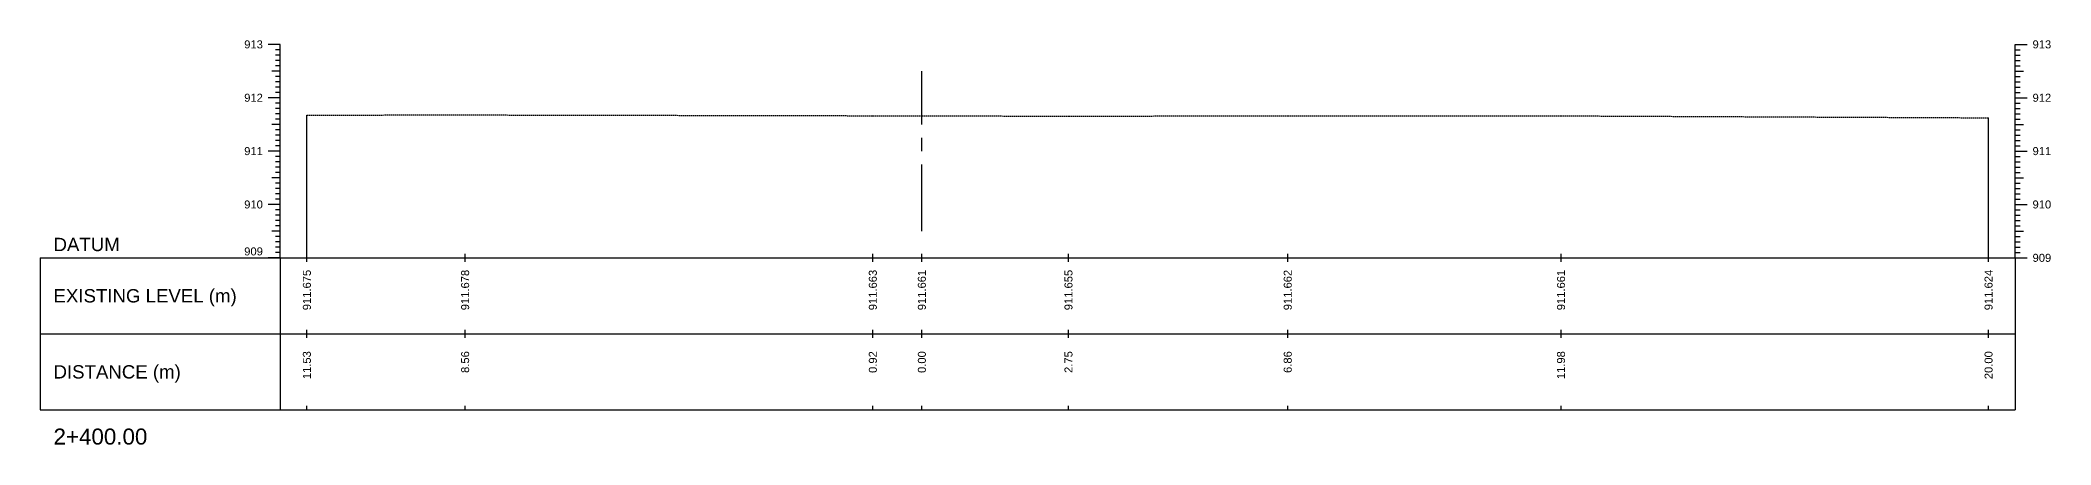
# Model space of a CAD drawing. Header units: millimetres. Extents: x 1478788 to 1486142, y 824439 to 831516.
# Drawn here: x 1484722.2 to 1485099.2, y 826314.2 to 826390 of the extents above; entities that cross this region are included whole.
import ezdxf
from ezdxf.enums import TextEntityAlignment as Align

# ---------------------------------------------------------------- set-up
doc = ezdxf.new("R2010")
doc.units = ezdxf.units.MM
doc.linetypes.add('CENTER', pattern=[2, 1.25, -0.25, 0.25, -0.25])
doc.linetypes.add('HIDDEN', pattern=[0.375, 0.25, -0.125])
for name, color, linetype in [('CL', 6, 'CENTER'), ('CS_Drawing', 7, 'Continuous'), ('GL', 3, 'HIDDEN')]:
    doc.layers.add(name, color=color, linetype=linetype)
doc.styles.get("Standard").update_dxf_attribs({"font": 'arial.ttf'})

msp = doc.modelspace()

# ---------------------------------------------------------------- linework, layer by layer
at = {"layer": 'CL', "ltscale": 10}
msp.add_line((1484887.5, 826354.27), (1484887.5, 826384.27), dxfattribs=at)
at = {"layer": 'CS_Drawing'}
for p, q in [((1484767.2, 826389.27), (1484764.95, 826389.27)), ((1484767.2, 826389.27), (1484765.63, 826389.27)), ((1484767.2, 826388.27), (1484766.3, 826388.27)), ((1484767.2, 826349.27), (1484767.2, 826389.27)), ((1485092.5, 826389.27), (1485094.75, 826389.27)), ((1485092.5, 826389.27), (1485094.08, 826389.27)), ((1485092.5, 826349.27), (1485092.5, 826389.27)), ((1485092.5, 826388.27), (1485093.4, 826388.27)), ((1484767.2, 826384.27), (1484765.63, 826384.27)), ((1484767.2, 826387.27), (1484766.3, 826387.27)), ((1484767.2, 826386.27), (1484766.3, 826386.27)), ((1484767.2, 826385.27), (1484766.3, 826385.27)), ((1484767.2, 826384.27), (1484766.3, 826384.27)), ((1485092.5, 826387.27), (1485093.4, 826387.27)), ((1485092.5, 826386.27), (1485093.4, 826386.27)), ((1485092.5, 826385.27), (1485093.4, 826385.27)), ((1485092.5, 826384.27), (1485094.08, 826384.27)), ((1485092.5, 826384.27), (1485093.4, 826384.27)), ((1484767.2, 826383.27), (1484766.3, 826383.27)), ((1484767.2, 826382.27), (1484766.3, 826382.27)), ((1484767.2, 826381.27), (1484766.3, 826381.27)), ((1485092.5, 826383.27), (1485093.4, 826383.27)), ((1485092.5, 826382.27), (1485093.4, 826382.27)), ((1485092.5, 826381.27), (1485093.4, 826381.27)), ((1484767.2, 826379.27), (1484764.95, 826379.27)), ((1484767.2, 826379.27), (1484765.63, 826379.27)), ((1484767.2, 826380.27), (1484766.3, 826380.27)), ((1484767.2, 826379.27), (1484766.3, 826379.27)), ((1484767.2, 826378.27), (1484766.3, 826378.27)), ((1484767.2, 826377.27), (1484766.3, 826377.27)), ((1485092.5, 826380.27), (1485093.4, 826380.27)), ((1485092.5, 826379.27), (1485094.75, 826379.27)), ((1485092.5, 826379.27), (1485094.08, 826379.27)), ((1485092.5, 826379.27), (1485093.4, 826379.27)), ((1485092.5, 826378.27), (1485093.4, 826378.27)), ((1485092.5, 826377.27), (1485093.4, 826377.27)), ((1484767.2, 826374.27), (1484765.63, 826374.27)), ((1484767.2, 826376.27), (1484766.3, 826376.27)), ((1484767.2, 826375.27), (1484766.3, 826375.27)), ((1484767.2, 826374.27), (1484766.3, 826374.27)), ((1484767.2, 826373.27), (1484766.3, 826373.27)), ((1484772.2, 826349.27), (1484772.2, 826376.02)), ((1485087.5, 826349.27), (1485087.5, 826375.51)), ((1485092.5, 826376.27), (1485093.4, 826376.27)), ((1485092.5, 826375.27), (1485093.4, 826375.27)), ((1485092.5, 826374.27), (1485094.08, 826374.27)), ((1485092.5, 826374.27), (1485093.4, 826374.27)), ((1485092.5, 826373.27), (1485093.4, 826373.27)), ((1484767.2, 826369.27), (1484764.95, 826369.27)), ((1484767.2, 826369.27), (1484765.63, 826369.27)), ((1484767.2, 826372.27), (1484766.3, 826372.27)), ((1484767.2, 826371.27), (1484766.3, 826371.27)), ((1484767.2, 826370.27), (1484766.3, 826370.27)), ((1484767.2, 826369.27), (1484766.3, 826369.27)), ((1485092.5, 826372.27), (1485093.4, 826372.27)), ((1485092.5, 826371.27), (1485093.4, 826371.27)), ((1485092.5, 826370.27), (1485093.4, 826370.27)), ((1485092.5, 826369.27), (1485094.75, 826369.27)), ((1485092.5, 826369.27), (1485094.08, 826369.27)), ((1485092.5, 826369.27), (1485093.4, 826369.27)), ((1484767.2, 826368.27), (1484766.3, 826368.27)), ((1484767.2, 826367.27), (1484766.3, 826367.27)), ((1484767.2, 826366.27), (1484766.3, 826366.27)), ((1485092.5, 826368.27), (1485093.4, 826368.27)), ((1485092.5, 826367.27), (1485093.4, 826367.27)), ((1485092.5, 826366.27), (1485093.4, 826366.27)), ((1484767.2, 826364.27), (1484765.63, 826364.27)), ((1484767.2, 826365.27), (1484766.3, 826365.27)), ((1484767.2, 826364.27), (1484766.3, 826364.27)), ((1484767.2, 826363.27), (1484766.3, 826363.27)), ((1484767.2, 826362.27), (1484766.3, 826362.27)), ((1485092.5, 826365.27), (1485093.4, 826365.27)), ((1485092.5, 826364.27), (1485094.08, 826364.27)), ((1485092.5, 826364.27), (1485093.4, 826364.27)), ((1485092.5, 826363.27), (1485093.4, 826363.27)), ((1485092.5, 826362.27), (1485093.4, 826362.27)), ((1484767.2, 826359.27), (1484764.95, 826359.27)), ((1484767.2, 826359.27), (1484765.63, 826359.27)), ((1484767.2, 826361.27), (1484766.3, 826361.27)), ((1484767.2, 826360.27), (1484766.3, 826360.27)), ((1484767.2, 826359.27), (1484766.3, 826359.27)), ((1484767.2, 826358.27), (1484766.3, 826358.27)), ((1485092.5, 826361.27), (1485093.4, 826361.27)), ((1485092.5, 826360.27), (1485093.4, 826360.27)), ((1485092.5, 826359.27), (1485094.75, 826359.27)), ((1485092.5, 826359.27), (1485094.08, 826359.27)), ((1485092.5, 826359.27), (1485093.4, 826359.27)), ((1485092.5, 826358.27), (1485093.4, 826358.27)), ((1484767.2, 826354.27), (1484765.63, 826354.27)), ((1484767.2, 826357.27), (1484766.3, 826357.27)), ((1484767.2, 826356.27), (1484766.3, 826356.27)), ((1484767.2, 826355.27), (1484766.3, 826355.27)), ((1484767.2, 826354.27), (1484766.3, 826354.27)), ((1485092.5, 826357.27), (1485093.4, 826357.27)), ((1485092.5, 826356.27), (1485093.4, 826356.27)), ((1485092.5, 826355.27), (1485093.4, 826355.27)), ((1485092.5, 826354.27), (1485094.08, 826354.27)), ((1485092.5, 826354.27), (1485093.4, 826354.27)), ((1484767.2, 826353.27), (1484766.3, 826353.27)), ((1484767.2, 826352.27), (1484766.3, 826352.27)), ((1484767.2, 826351.27), (1484766.3, 826351.27)), ((1484767.2, 826350.27), (1484766.3, 826350.27)), ((1485092.5, 826353.27), (1485093.4, 826353.27)), ((1485092.5, 826352.27), (1485093.4, 826352.27)), ((1485092.5, 826351.27), (1485093.4, 826351.27)), ((1485092.5, 826350.27), (1485093.4, 826350.27)), ((1484722.2, 826349.27), (1484767.2, 826349.27)), ((1484722.2, 826349.27), (1484722.2, 826320.77)), ((1484767.2, 826349.27), (1484764.95, 826349.27)), ((1484767.2, 826349.27), (1484765.63, 826349.27)), ((1484767.2, 826349.27), (1484766.3, 826349.27)), ((1484767.2, 826349.27), (1485092.5, 826349.27)), ((1484767.2, 826349.27), (1484767.2, 826320.77)), ((1484772.2, 826348.52), (1484772.2, 826350.02)), ((1484801.87, 826348.52), (1484801.87, 826350.02)), ((1484878.31, 826348.52), (1484878.31, 826350.02)), ((1484887.5, 826348.52), (1484887.5, 826350.02)), ((1484914.99, 826348.52), (1484914.99, 826350.02)), ((1484956.1, 826348.52), (1484956.1, 826350.02)), ((1485007.34, 826348.52), (1485007.34, 826350.02)), ((1485087.5, 826348.52), (1485087.5, 826350.02)), ((1485092.5, 826349.27), (1485094.75, 826349.27)), ((1485092.5, 826349.27), (1485094.08, 826349.27)), ((1485092.5, 826349.27), (1485093.4, 826349.27)), ((1485092.5, 826349.27), (1485092.5, 826320.77)), ((1484772.2, 826334.27), (1484772.2, 826335.77)), ((1484801.87, 826334.27), (1484801.87, 826335.77)), ((1484878.31, 826334.27), (1484878.31, 826335.77)), ((1484887.5, 826334.27), (1484887.5, 826335.77)), ((1484914.99, 826334.27), (1484914.99, 826335.77)), ((1484956.1, 826334.27), (1484956.1, 826335.77)), ((1485007.34, 826334.27), (1485007.34, 826335.77)), ((1485087.5, 826334.27), (1485087.5, 826335.77)), ((1484722.2, 826335.02), (1484767.2, 826335.02)), ((1484767.2, 826335.02), (1485092.5, 826335.02)), ((1484767.2, 826335.02), (1485092.5, 826335.02)), ((1484722.2, 826320.77), (1484767.2, 826320.77)), ((1484767.2, 826320.77), (1485092.5, 826320.77)), ((1484772.2, 826320.77), (1484772.2, 826321.52)), ((1484801.87, 826320.77), (1484801.87, 826321.52)), ((1484878.31, 826320.77), (1484878.31, 826321.52)), ((1484887.5, 826320.77), (1484887.5, 826321.52)), ((1484914.99, 826320.77), (1484914.99, 826321.52)), ((1484956.1, 826320.77), (1484956.1, 826321.52)), ((1485007.34, 826320.77), (1485007.34, 826321.52)), ((1485087.5, 826320.77), (1485087.5, 826321.52))]:
    msp.add_line(p, q, dxfattribs=at)
at = {"layer": 'GL'}
msp.add_lwpolyline([(1484772.2, 826376.02), (1484801.87, 826376.05), (1484878.31, 826375.9), (1484887.5, 826375.88), (1484914.99, 826375.82), (1484956.1, 826375.89), (1485007.34, 826375.88), (1485087.5, 826375.51)], dxfattribs=at)

# ---------------------------------------------------------------- texts
at = {"layer": 'CS_Drawing'}
for s, p in [('913', (1484763.95, 826389.27)), ('912', (1484763.95, 826379.27)), ('911', (1484763.95, 826369.27)), ('910', (1484763.95, 826359.27))]:
    msp.add_text(s, height=1.5, dxfattribs=at).set_placement(p, align=Align.MIDDLE_RIGHT)
for s, height, p in [('913', 1.5, (1485095.75, 826389.27)), ('912', 1.5, (1485095.75, 826379.27)), ('911', 1.5, (1485095.75, 826369.27)), ('910', 1.5, (1485095.75, 826359.27)), ('DATUM', 2.5, (1484724.7, 826351.77)), ('909', 1.5, (1485095.75, 826349.27)), ('909', 1.5, (1485095.75, 826349.27)), ('EXISTING LEVEL (m)', 2.5, (1484724.7, 826342.15)), ('DISTANCE (m)', 2.5, (1484724.7, 826327.9)), ('2+400.00', 3, (1484724.7, 826315.77))]:
    msp.add_text(s, height=height, dxfattribs=at).set_placement(p, align=Align.MIDDLE_LEFT)
msp.add_text('909', height=1.5, dxfattribs=at).set_placement((1484763.95, 826349.72), align=Align.RIGHT)
for s, p in [('911.675', (1484772.2, 826347.02)), ('911.678', (1484801.87, 826347.02)), ('911.663', (1484878.31, 826347.02)), ('911.661', (1484887.5, 826347.02)), ('911.655', (1484914.99, 826347.02)), ('911.662', (1484956.1, 826347.02)), ('911.661', (1485007.34, 826347.02)), ('911.624', (1485087.5, 826347.02)), ('11.53', (1484772.2, 826331.77)), ('8.56', (1484801.87, 826331.77)), ('0.92', (1484878.31, 826331.77)), ('0.00', (1484887.5, 826331.77)), ('2.75', (1484914.99, 826331.77)), ('6.86', (1484956.1, 826331.77)), ('11.98', (1485007.34, 826331.77)), ('20.00', (1485087.5, 826331.77))]:
    msp.add_text(s, height=1.5, rotation=90, dxfattribs=at).set_placement(p, align=Align.MIDDLE_RIGHT)

doc.saveas('drawing.dxf')
